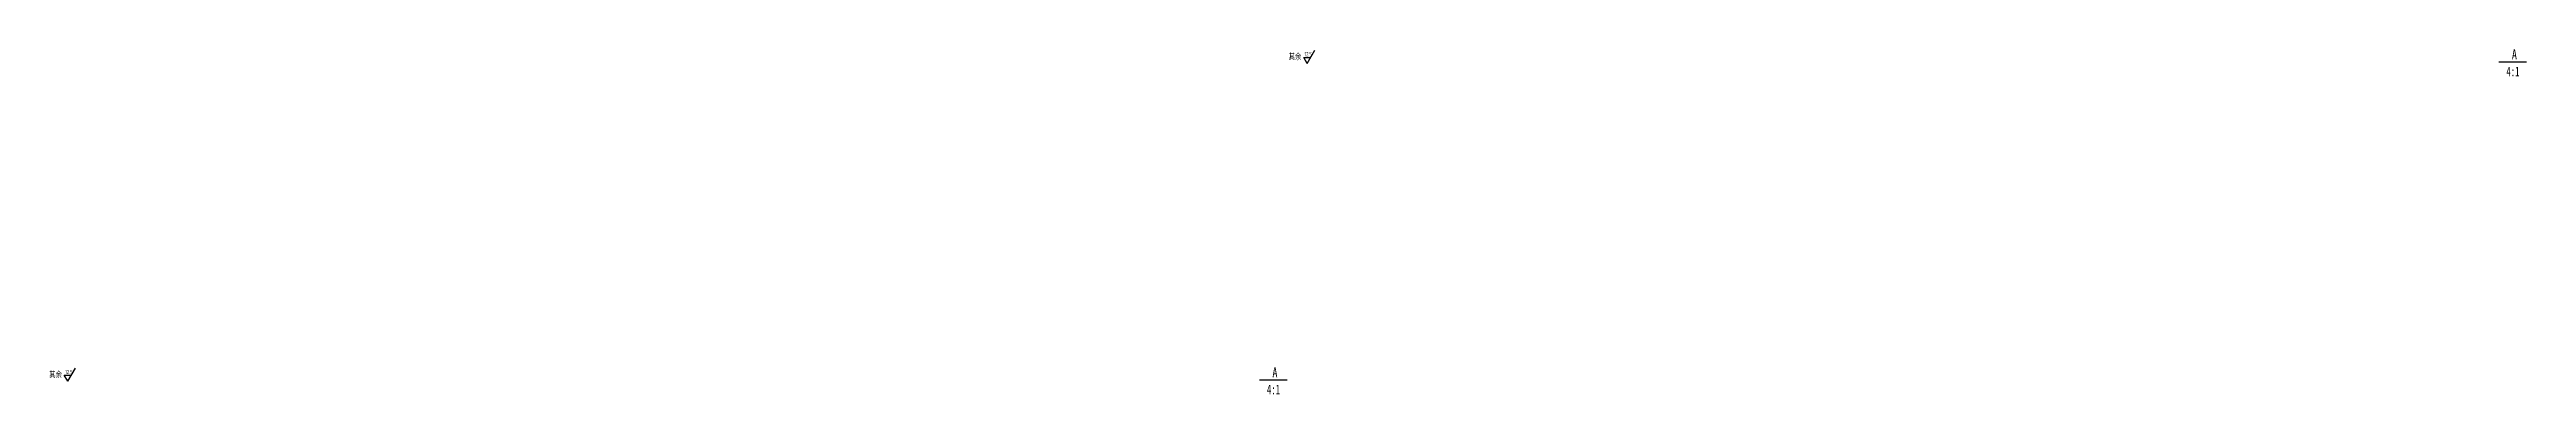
# Model space of a CAD drawing. Header units: inches. Extents: x -3402 to 2285, y -1180 to 442.
# Drawn here: x -3402 to -1341, y -1180 to -892 of the extents above.
import ezdxf

# ---------------------------------------------------------------- set-up
doc = ezdxf.new("R2010")
doc.units = ezdxf.units.IN
doc.header["$MEASUREMENT"] = 0
doc.linetypes.add('CENTER2', pattern=[28.575, 19.05, -3.175, 3.175, -3.175])
doc.layers.add('cushixian', color=4, linetype='Continuous', lineweight=50)
doc.layers.add('图层2', color=50, linetype='CENTER2')
doc.layers.add('图层3', color=160, linetype='CENTER2')
doc.styles.get("Standard").update_dxf_attribs({"font": 'gbenor.shx', "width": 0.75, "bigfont": 'gbcbig.shx'})
doc.styles.add('仿宋1', font='', dxfattribs={"width": 0.75})
doc.styles.add('样式 1', font='', dxfattribs={"width": 0.66, "height": 5})
doc.styles.get('仿宋1').set_extended_font_data('FangSong_GB2312')
doc.styles.get('样式 1').set_extended_font_data('FangSong_GB2312')

msp = doc.modelspace()

# ---------------------------------------------------------------- linework, layer by layer
at = {"layer": '图层2', "color": 0, "linetype": 'ByBlock', "lineweight": -3}
for p, q in [((-2355.5, -903.6), (-2358.4, -898.6)), ((-2358.4, -898.6), (-2352.6, -898.6)), ((-2355.5, -903.6), (-2349.2, -892.6)), ((-3387, -1168.6), (-3389.9, -1163.6)), ((-3389.9, -1163.6), (-3384.1, -1163.6)), ((-3387, -1168.6), (-3380.6, -1157.6))]:
    msp.add_line(p, q, dxfattribs=at)
at = {"layer": '图层3', "color": 0, "linetype": 'ByBlock'}
for p, q in [((-1363.8, -902.3), (-1346.4, -902.3)), ((-1346.4, -902.3), (-1340.9, -902.3)), ((-2395.2, -1167.3), (-2377.8, -1167.3)), ((-2377.8, -1167.3), (-2372.3, -1167.3))]:
    msp.add_line(p, q, dxfattribs=at)

# ---------------------------------------------------------------- texts
at = {"layer": 'cushixian', "color": 0, "lineweight": -3, "ltscale": 0.1, "char_height": 5, "width": 40.337, "attachment_point": 1}
for insert in [(-2371, -895.4), (-3402.4, -1160.4)]:
    msp.add_mtext('{\\fFangSong_GB2312|b0|i0|c134|p49;其余}', dxfattribs=dict(at, insert=insert))
at = {"layer": '图层2', "color": 0, "linetype": 'ByBlock', "lineweight": -3, "char_height": 3.5, "width": 29.787, "attachment_point": 1}
for insert in [(-2357.8, -894.2), (-3389.2, -1159.1)]:
    msp.add_mtext('12.5', dxfattribs=dict(at, insert=insert))
at = {"layer": '图层3', "color": 0, "linetype": 'ByBlock', "char_height": 8.14, "attachment_point": 1}
for s, insert, width, style in [('4:1', (-1357.6, -906.3), 42.578, '样式 1'), ('A', (-1353, -892), 3.069, '仿宋1'), ('4:1', (-2389.1, -1171.3), 42.578, '样式 1'), ('A', (-2384.5, -1157), 3.069, '仿宋1')]:
    msp.add_mtext(s, dxfattribs=dict(at, insert=insert, width=width, style=style))

doc.saveas('drawing.dxf')
